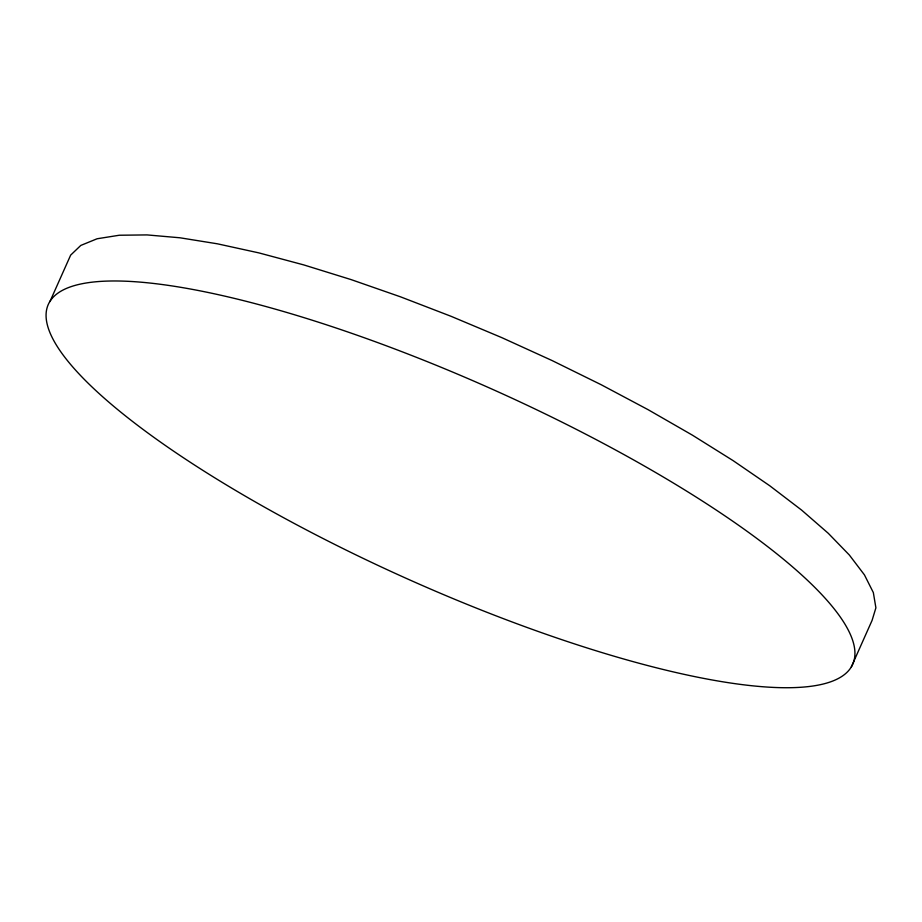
<?xml version="1.0" encoding="UTF-8"?>
<svg xmlns="http://www.w3.org/2000/svg" width="922" height="922" viewBox="0 0 922 922"><rect width="100%" height="100%" fill="white"/><g stroke="black" fill="none" stroke-linecap="round" stroke-linejoin="round"><path stroke-width="1.38" d="M49.926 301.586L70.66 255.117L80.802 245.425L97.11 238.763L119.307 235.237L147.071 234.914L179.94 237.784L217.408 243.811L258.875 252.893L303.695 264.891L351.167 279.62L400.528 296.838L451.008 316.281L501.81 337.636L552.128 360.571L601.179 384.728L648.178 409.725L692.387 435.149L733.117 460.631L769.72 485.744L801.61 510.097L828.29 533.319L849.346 555.021L864.444 574.89L873.341 592.581L875.9 607.84L872.074 620.414L851.34 666.883A440.601 103.886 24.1 0 1 202.033 469.84A440.601 103.886 24.1 0 1 298.521 315.969A440.601 103.886 24.1 0 1 851.34 666.883"/></g></svg>
